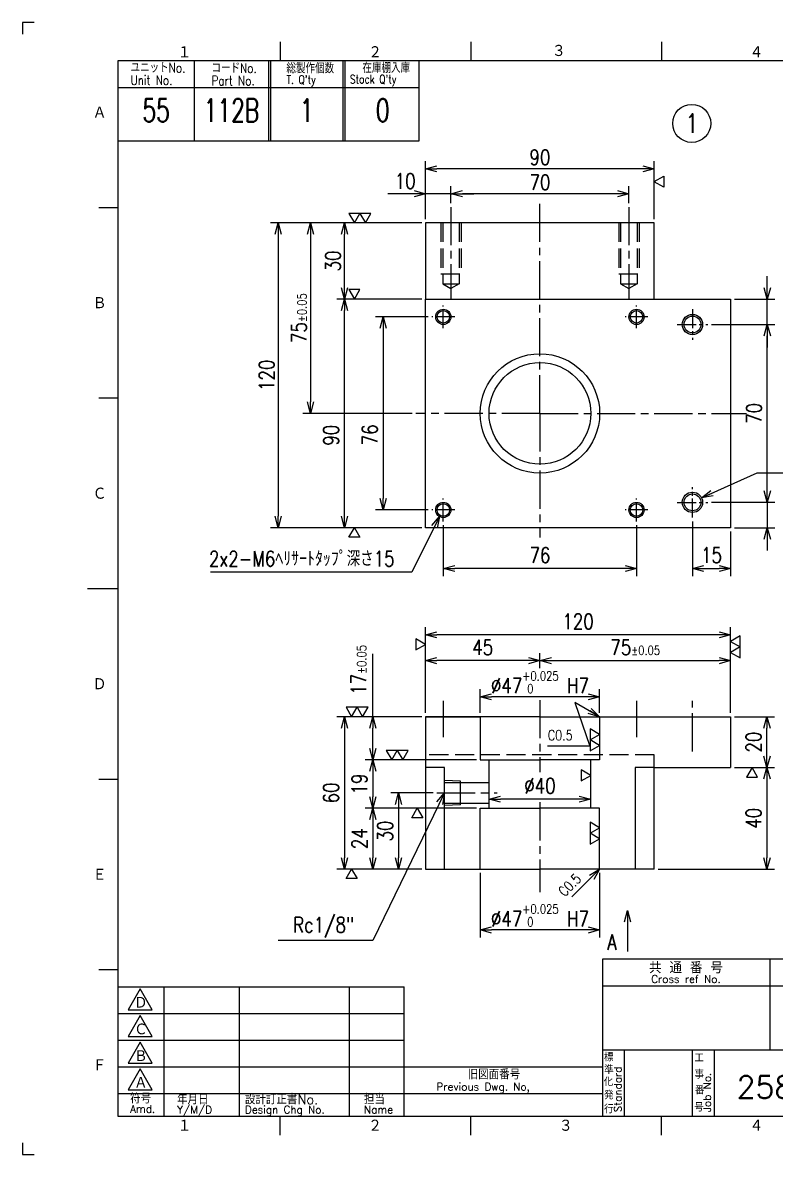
# Model space of a CAD drawing. Extents: x 0 to 630, y 0 to 446.
# Drawn here: x 0 to 296.1, y 0 to 445.5 of the extents above; entities that cross this region are included whole.
import ezdxf
from ezdxf.enums import TextEntityAlignment as Align

# ---------------------------------------------------------------- set-up
doc = ezdxf.new("R2010")
doc.units = 0
doc.header["$LTSCALE"] = 1.5
for name, pattern in [('GEN3', [6.75, 5, -1.75]), ('GEN7', [15, 10, -1.5, 2, -1.5]), ('GEN7A', [7.5, 5, -0.75, 1, -0.75])]:
    doc.linetypes.add(name, pattern=pattern)
doc.layers.get('0').update_dxf_attribs({"linetype": 'CONTINUOUS'})
doc.layers.get('DEFPOINTS').update_dxf_attribs({"linetype": 'CONTINUOUS'})
for name, color, linetype in [('2', 5, 'CONTINUOUS'), ('3', 6, 'GEN3'), ('4', 3, 'CONTINUOUS'), ('5', 3, 'CONTINUOUS'), ('7', 4, 'GEN7'), ('7A', 4, 'GEN7A'), ('8', 1, 'CONTINUOUS'), ('RAHM2', 1, 'CONTINUOUS')]:
    doc.layers.add(name, color=color, linetype=linetype)
doc.styles.add('DIMENSION', font='monotxt.shx', dxfattribs={"bigfont": 'bigfont.shx'})
doc.styles.get("Standard").update_dxf_attribs({"font": 'romans.shx', "width": 0.8, "bigfont": 'extfont.shx'})
doc.dimstyles.new('GEN-ISO', dxfattribs={"dimtxt": 4, "dimasz": 3, "dimexe": 2, "dimexo": 1, "dimgap": 1, "dimtad": 3, "dimdec": 3, "dimrnd": 0.001, "dimdsep": 46, "dimtxsty": 'Standard', "dimblk": 'OPEN30', "dimcen": 0, "dimclrt": 52, "dimadec": 0, "dimazin": 0, "dimtp": 0.1, "dimtm": 0.1, "dimtfac": 0.6, "dimtdec": 3, "dimtmove": 2, "dimatfit": 3, "dimldrblk": 'OPEN30', "dimfxl": 0, "dimarcsym": 0})

# ---------------------------------------------------------------- blocks, each defined once
blk = doc.blocks.new('1A3ﾌﾞﾋﾝ')
at = {"layer": 'RAHM2', "color": 5, "linetype": 'Continuous'}
for p, q in [((3, 297), (0, 297)), ((0, 297), (0, 294)), ((67.5, 292), (67.5, 287)), ((117.5, 292), (117.5, 287)), ((167.5, 292), (167.5, 287)), ((410, 287), (25, 287)), ((25, 287), (25, 10)), ((104, 266), (104, 287)), ((25, 266), (64.5, 266)), ((64.5, 266), (104, 266)), ((20, 248.5), (25, 248.5)), ((20, 198.5), (25, 198.5)), ((17, 148.5), (25, 148.5)), ((20, 98.5), (25, 98.5)), ((20, 48.5), (25, 48.5)), ((25, 10), (410, 10)), ((67.5, 5), (67.5, 10)), ((117.5, 5), (117.5, 10)), ((0, 3), (0, 0)), ((0, 0), (3, 0))]:
    blk.add_line(p, q, dxfattribs=at)
at = {"layer": 'RAHM2', "color": 7, "linetype": 'Continuous'}
for p, q in [((45, 287), (45, 266)), ((64.5, 287), (64.5, 266)), ((65, 287), (65, 266)), ((84, 287), (84, 266)), ((84.5, 287), (84.5, 266)), ((25, 280), (64.5, 280)), ((64.5, 280), (104, 280)), ((195.93, 51.26), (195.93, 27.42)), ((25, 44), (100, 44)), ((37, 44), (37, 10)), ((56.8, 44), (56.8, 10)), ((85.6, 44), (85.6, 10)), ((100, 10), (100, 44)), ((152.05, 44.26), (410, 44.26)), ((25, 37), (100, 37)), ((25, 30), (100, 30)), ((152.05, 27.42), (410, 27.42)), ((157.77, 27.42), (157.77, 10)), ((175.59, 27.42), (175.59, 10)), ((181.3, 27.42), (181.3, 10)), ((25, 23), (100, 23)), ((100, 23), (152.05, 23)), ((25, 16), (100, 16)), ((100, 16), (152.05, 16)), ((167.5, 5), (167.5, 10))]:
    blk.add_line(p, q, dxfattribs=at)
at = {"layer": 'RAHM2', "color": 5, "linetype": 'Continuous'}
blk.add_lwpolyline([(410, 51.26), (152.05, 51.26), (152.05, 10)], dxfattribs=at)
at = {"layer": 'RAHM2', "color": 7, "linetype": 'Continuous'}
for points in [[(30.79, 43.41), (27.65, 37.97), (33.92, 37.97)], [(30.79, 36.41), (27.65, 30.97), (33.92, 30.97)], [(30.79, 29.41), (27.65, 23.97), (33.92, 23.97)], [(30.79, 22.41), (27.65, 16.97), (33.92, 16.97)]]:
    blk.add_lwpolyline(points, close=True, dxfattribs=at)
at = {"layer": 'RAHM2', "color": 5, "linetype": 'Continuous'}
blk.add_text('３', height=3.31, dxfattribs=at).set_placement((140.6, 289.58), align=Align.MIDDLE)
for s, p in [('１', (40.6, 287.58)), ('２', (90.6, 287.58)), ('４', (190.6, 287.58)), ('Ａ', (18.36, 271.74)), ('Ｂ', (18.36, 221.74)), ('Ｃ', (18.36, 171.74)), ('Ｄ', (18.36, 121.74)), ('Ｅ', (18.36, 71.74)), ('Ｆ', (18.36, 21.74)), ('１', (40.6, 5.87)), ('２', (90.6, 5.87)), ('３', (140.6, 5.87)), ('４', (190.6, 5.87))]:
    blk.add_text(s, height=3.31, dxfattribs=at).set_placement(p)
at = {"layer": 'RAHM2', "color": 7, "linetype": 'Continuous', "width": 0.8}
for s, height, p in [('ユニットNo.', 2.5, (28.29, 283.92)), ('コードNo.', 2.5, (49.52, 283.81)), ('総製作個数', 2.5, (69.17, 283.72)), ('在庫棚入庫', 2.5, (89.08, 283.82)), ('Unit No.', 2.5, (28.29, 280.64)), ('Part No.', 2.5, (49.52, 280.53)), ("T. Q'ty", 2.2, (69.17, 280.96)), ("Stock Q'ty", 2.2, (85.8, 281.06))]:
    blk.add_text(s, height=height, dxfattribs=at).set_placement(p)
at = {"layer": 'RAHM2', "color": 7, "linetype": 'Continuous'}
for s, height, p in [('共 通 番 号', 3, (173.93, 49.14)), ('Cross ref No.', 2, (173.93, 46.01))]:
    blk.add_text(s, height=height, dxfattribs=at).set_placement(p, align=Align.MIDDLE)
for s, height, p in [('Ｄ', 3.2, (29.23, 38.2)), ('Ｃ', 3.2, (29.23, 31.2)), ('Ｂ', 3.2, (29.23, 24.2)), ('標', 2, (152.44, 24.43)), ('工', 2, (176.15, 24.24)), ('旧図面番号', 2.5, (116.71, 19.69)), ('準', 2, (152.47, 21.11)), ('事', 2, (176.17, 19.92)), ('Ａ', 3.2, (29.23, 17.2)), ('Previous Dwg. No,', 2, (108.5, 16.75)), ('化', 2, (152.37, 17.95)), ('番', 2, (176.31, 15.76)), ('符号', 2.5, (28.17, 13.37)), ('年月日', 2.5, (40.49, 13.14)), ('設計訂正書No.', 2.5, (58.29, 13.18)), ('担当', 2.5, (89.5, 13.18)), ('発', 2, (152.46, 14.47)), ('Amd.', 2, (28.17, 10.93)), ('Y/M/D', 2, (40.49, 10.7)), ('Design Chg No.', 2, (58.29, 10.75)), ('Name', 2, (89.5, 10.75)), ('行', 2, (152.46, 10.82)), ('号', 2, (176.11, 11.28))]:
    blk.add_text(s, height=height, dxfattribs=at).set_placement(p)
for s, p in [('Standard', (157.07, 11.05)), ('Job No.', (180.5, 11.05))]:
    blk.add_text(s, height=2, rotation=90, dxfattribs=at).set_placement(p)
at = {"layer": 'RAHM2', "color": 5, "linetype": 'Continuous', "width": 0.7}
for tag, p in [('HEADER3', (35, 274.01)), ('HEADER4', (54.75, 274)), ('HEADER15', (74.49, 274)), ('HEADER16', (94.43, 274))]:
    blk.add_attdef(tag, text='', height=6, dxfattribs=at).set_placement(p, align=Align.MIDDLE)
at = {"layer": 'RAHM2', "color": 7, "linetype": 'Continuous'}
blk.add_attdef('HEADER5', text='', height=2.5, dxfattribs=at).set_placement((63.69, 267.1), align=Align.BOTTOM_RIGHT)
for tag, height, width, p in [('HEADER25', 3.2, 0.63, (46.91, 40.38)), ('HEADER23', 3.33, 0.8, (71.4, 40.2)), ('HEADER24', 3.5, 0.8, (92.57, 40.22)), ('HEADER1', 5, 0.9, (359.12, 40.15)), ('HEADER7', 5, 0.8, (174.38, 35.8)), ('GEN-TITLE-SCA', 4, 0.85, (261.79, 35.85)), ('HEADER22', 3.2, 0.63, (46.91, 33.38)), ('HEADER20', 3.33, 0.8, (71.4, 33.2)), ('HEADER21', 3.5, 0.8, (92.57, 33.22)), ('HEADER2', 6, 0.9, (358.89, 31.68)), ('HEADER19', 3.2, 0.63, (46.91, 26.38)), ('HEADER17', 3.33, 0.8, (71.4, 26.2)), ('HEADER18', 3.5, 0.8, (92.57, 26.22)), ('HEADER11', 3.2, 0.63, (46.91, 19.38)), ('HEADER9', 3.33, 0.8, (71.4, 19.2)), ('HEADER10', 3.5, 0.8, (92.57, 19.22)), ('HEADER14', 3.31, 0.8, (126.54, 12.82))]:
    blk.add_attdef(tag, text='', height=height, dxfattribs=dict(at, width=width)).set_placement(p, align=Align.MIDDLE)
at = {"layer": 'RAHM2', "color": 7, "linetype": 'Continuous', "width": 0.8}
blk.add_attdef('GEN-TITLE-DAT', text='', height=3.5, dxfattribs=at).set_placement((275.35, 34.1), align=Align.BOTTOM_LEFT)
at = {"layer": 'RAHM2', "color": 7, "linetype": 'Continuous'}
for tag, p in [('HEADER27', (232.45, 36.09)), ('HEADER26', (247.07, 36.09))]:
    blk.add_attdef(tag, text='', height=4, dxfattribs=at).set_placement(p, align=Align.MIDDLE)
at = {"layer": 'RAHM2', "color": 5, "linetype": 'Continuous', "style": 'DIMENSION', "width": 1.2}
for tag, p in [('HEADER13', (213.56, 11.75)), ('HEADER12', (247.26, 11.72)), ('GEN-TITLE-DWG', (316.79, 11.74))]:
    blk.add_attdef(tag, text='', height=7.02, dxfattribs=at).set_placement(p, align=Align.BOTTOM_LEFT)
at = {"layer": 'RAHM2', "color": 5, "linetype": 'Continuous', "style": 'DIMENSION'}
blk.add_attdef('HEADER8', text='', height=7.02, dxfattribs=at).set_placement((408.58, 11.71), align=Align.BOTTOM_RIGHT)
at = {"layer": 'RAHM2', "color": 5, "linetype": 'Continuous'}
blk.add_attdef('HEADER6', text='', height=5.8, dxfattribs=at).set_placement((207.09, 13.03), align=Align.BOTTOM_RIGHT)
blk = doc.blocks.new('GENBALLOON1')
blk.add_circle((0, 0), 5)
at = {"flags": 1}
blk.add_attdef('GEN_PARENT', text='', height=2.5, dxfattribs=at).set_placement((0, 0), align=Align.MIDDLE)
blk.add_attdef('REF_NO', text='', height=3.5).set_placement((0, 0), align=Align.MIDDLE)
at = {"color": 7, "flags": 1}
for tag, p in [('5GENINF', (6.43, 0.96)), ('6GENINF', (6.43, 0.63)), ('7GENINF', (6.43, 0.3)), ('8GENINF', (6.43, -0.04)), ('9GENINF', (6.43, -0.37)), ('3GENINF', (6.43, -2.34)), ('4GENINF', (6.43, -2.67)), ('10GENINF', (6.43, -0.7)), ('11GENINF', (6.43, -1)), ('12GENINF', (6.43, -1.34)), ('13GENINF', (6.43, -1.67)), ('14GENINF', (6.43, -2)), ('15GENINF', (6.43, -3)), ('20GENINF', (6.43, -4.7)), ('21GENINF', (6.43, -5.04)), ('22GENINF', (6.43, -5.37)), ('16GENINF', (6.43, -3.34)), ('17GENINF', (6.43, -3.7)), ('18GENINF', (6.43, -4.04)), ('19GENINF', (6.43, -4.37))]:
    blk.add_attdef(tag, p, '', height=0.2, dxfattribs=at)
blk = doc.blocks.new('_Open30')
at = {"color": 0, "linetype": 'ByBlock', "lineweight": -2}
for p, q in [((-1, 0.268), (0, 0)), ((0, 0), (-1, -0.268)), ((0, 0), (-1, 0))]:
    blk.add_line(p, q, dxfattribs=at)
blk = doc.blocks.new('*D56')
at = {"layer": '5', "color": 0, "lineweight": -2}
for p, q in [((158.46, 173.78), (158.46, 207.53)), ((278.46, 173.78), (278.46, 207.53)), ((273.96, 204.53), (162.96, 204.53))]:
    blk.add_line(p, q, dxfattribs=at)
at = {"layer": 'DEFPOINTS', "color": 0}
for p in [(158.46, 204.53), (158.46, 172.28), (278.46, 172.28)]:
    blk.add_point(p, dxfattribs=at)
at = {"layer": '5', "color": 0, "lineweight": -2, "xscale": 4.5, "yscale": 4.5, "zscale": 4.5, "rotation": 180}
blk.add_blockref('_Open30', (158.46, 204.53), dxfattribs=at)
at = {"layer": '5', "color": 0, "lineweight": -2, "xscale": 4.5, "yscale": 4.5, "zscale": 4.5}
blk.add_blockref('_Open30', (278.46, 204.53), dxfattribs=at)
at = {"layer": '5', "color": 52, "insert": (218.46, 209.78), "char_height": 6, "attachment_point": 5}
blk.add_mtext('120', dxfattribs=at)
blk = doc.blocks.new('*D57')
at = {"layer": '5', "color": 0, "lineweight": -2}
for p, q in [((158.46, 173.78), (158.46, 197.35)), ((203.46, 191.36), (203.46, 197.35)), ((198.96, 194.35), (162.96, 194.35))]:
    blk.add_line(p, q, dxfattribs=at)
at = {"layer": 'DEFPOINTS', "color": 0}
for p in [(158.46, 194.35), (203.46, 189.86), (158.46, 172.28)]:
    blk.add_point(p, dxfattribs=at)
at = {"layer": '5', "color": 0, "lineweight": -2, "xscale": 4.5, "yscale": 4.5, "zscale": 4.5, "rotation": 180}
blk.add_blockref('_Open30', (158.46, 194.35), dxfattribs=at)
at = {"layer": '5', "color": 0, "lineweight": -2, "xscale": 4.5, "yscale": 4.5, "zscale": 4.5}
blk.add_blockref('_Open30', (203.46, 194.35), dxfattribs=at)
at = {"layer": '5', "color": 52, "insert": (180.96, 199.6), "char_height": 6, "attachment_point": 5}
blk.add_mtext('45', dxfattribs=at)
blk = doc.blocks.new('*D58')
at = {"layer": '5', "color": 0, "lineweight": -2}
for p, q in [((183.46, 137.78), (183.46, 142.83)), ((223.46, 137.78), (223.46, 142.83)), ((218.96, 139.83), (187.96, 139.83))]:
    blk.add_line(p, q, dxfattribs=at)
at = {"layer": 'DEFPOINTS', "color": 0}
for p in [(183.46, 139.83), (183.46, 136.28), (223.46, 136.28)]:
    blk.add_point(p, dxfattribs=at)
at = {"layer": '5', "color": 0, "lineweight": -2, "xscale": 4.5, "yscale": 4.5, "zscale": 4.5, "rotation": 180}
blk.add_blockref('_Open30', (183.46, 139.83), dxfattribs=at)
at = {"layer": '5', "color": 0, "lineweight": -2, "xscale": 4.5, "yscale": 4.5, "zscale": 4.5}
blk.add_blockref('_Open30', (223.46, 139.83), dxfattribs=at)
at = {"layer": '5', "color": 52, "insert": (203.46, 145.08), "char_height": 6, "attachment_point": 5}
blk.add_mtext('%%c40', dxfattribs=at)
blk = doc.blocks.new('*D59')
at = {"layer": '5', "color": 0, "lineweight": -2}
for p, q in [((179.96, 173.78), (179.96, 183.12)), ((226.96, 173.78), (226.96, 183.12)), ((222.46, 180.12), (184.46, 180.12))]:
    blk.add_line(p, q, dxfattribs=at)
at = {"layer": 'DEFPOINTS', "color": 0}
for p in [(179.96, 180.12), (179.96, 172.28), (226.96, 172.28)]:
    blk.add_point(p, dxfattribs=at)
at = {"layer": '5', "color": 0, "lineweight": -2, "xscale": 4.5, "yscale": 4.5, "zscale": 4.5, "rotation": 180}
blk.add_blockref('_Open30', (179.96, 180.12), dxfattribs=at)
at = {"layer": '5', "color": 0, "lineweight": -2, "xscale": 4.5, "yscale": 4.5, "zscale": 4.5}
blk.add_blockref('_Open30', (226.96, 180.12), dxfattribs=at)
at = {"layer": '5', "color": 52, "insert": (203.46, 185.82), "char_height": 6, "attachment_point": 5}
blk.add_mtext('%%c47{\\H3.600000;\\S+0.025^  0;} H7', dxfattribs=at)
blk = doc.blocks.new('*D60')
at = {"layer": '5', "color": 0, "lineweight": -2}
for p, q in [((179.96, 110.78), (179.96, 85.34)), ((226.96, 110.78), (226.96, 85.34)), ((222.46, 88.34), (184.46, 88.34))]:
    blk.add_line(p, q, dxfattribs=at)
at = {"layer": 'DEFPOINTS', "color": 0}
for p in [(179.96, 112.28), (226.96, 112.28), (179.96, 88.34)]:
    blk.add_point(p, dxfattribs=at)
at = {"layer": '5', "color": 0, "lineweight": -2, "xscale": 4.5, "yscale": 4.5, "zscale": 4.5, "rotation": 180}
blk.add_blockref('_Open30', (179.96, 88.34), dxfattribs=at)
at = {"layer": '5', "color": 0, "lineweight": -2, "xscale": 4.5, "yscale": 4.5, "zscale": 4.5}
blk.add_blockref('_Open30', (226.96, 88.34), dxfattribs=at)
at = {"layer": '5', "color": 52, "insert": (203.46, 94.04), "char_height": 6, "attachment_point": 5}
blk.add_mtext('%%c47{\\H3.600000;\\S+0.025^  0;} H7', dxfattribs=at)
blk = doc.blocks.new('*D61')
at = {"layer": '5', "color": 0, "lineweight": -2}
for p, q in [((279.96, 152.28), (295.76, 152.28)), ((292.76, 147.78), (292.76, 116.78)), ((249.96, 112.28), (295.76, 112.28))]:
    blk.add_line(p, q, dxfattribs=at)
at = {"layer": 'DEFPOINTS', "color": 0}
for p in [(278.46, 152.28), (248.46, 112.28), (292.76, 112.28)]:
    blk.add_point(p, dxfattribs=at)
at = {"layer": '5', "color": 0, "lineweight": -2, "xscale": 4.5, "yscale": 4.5, "zscale": 4.5}
for p, rotation in [((292.76, 152.28), 90), ((292.76, 112.28), 270)]:
    blk.add_blockref('_Open30', p, dxfattribs=dict(at, rotation=rotation))
at = {"layer": '5', "color": 52, "insert": (287.51, 132.28), "char_height": 6, "attachment_point": 5, "rotation": 90}
blk.add_mtext('40', dxfattribs=at)
blk = doc.blocks.new('*D62')
at = {"layer": '5', "color": 0, "lineweight": -2}
for p, q in [((203.46, 191.36), (203.46, 197.35)), ((278.46, 173.78), (278.46, 197.35)), ((207.96, 194.35), (273.96, 194.35))]:
    blk.add_line(p, q, dxfattribs=at)
at = {"layer": 'DEFPOINTS', "color": 0}
for p in [(278.46, 194.35), (203.46, 189.86), (278.46, 172.28)]:
    blk.add_point(p, dxfattribs=at)
at = {"layer": '5', "color": 0, "lineweight": -2, "xscale": 4.5, "yscale": 4.5, "zscale": 4.5, "rotation": 180}
blk.add_blockref('_Open30', (203.46, 194.35), dxfattribs=at)
at = {"layer": '5', "color": 0, "lineweight": -2, "xscale": 4.5, "yscale": 4.5, "zscale": 4.5}
blk.add_blockref('_Open30', (278.46, 194.35), dxfattribs=at)
at = {"layer": '5', "color": 52, "insert": (240.96, 199.6), "char_height": 6, "attachment_point": 5}
blk.add_mtext('75{\\H3.600000;±0.05}', dxfattribs=at)
blk = doc.blocks.new('*D63')
at = {"layer": '5', "color": 0, "lineweight": -2}
for p, q in [((279.96, 172.28), (295.76, 172.28)), ((292.76, 156.78), (292.76, 167.78)), ((279.96, 152.28), (295.76, 152.28))]:
    blk.add_line(p, q, dxfattribs=at)
at = {"layer": 'DEFPOINTS', "color": 0}
for p in [(278.46, 172.28), (292.76, 172.28), (278.46, 152.28)]:
    blk.add_point(p, dxfattribs=at)
at = {"layer": '5', "color": 0, "lineweight": -2, "xscale": 4.5, "yscale": 4.5, "zscale": 4.5}
for p, rotation in [((292.76, 172.28), 90), ((292.76, 152.28), 270)]:
    blk.add_blockref('_Open30', p, dxfattribs=dict(at, rotation=rotation))
at = {"layer": '5', "color": 52, "insert": (287.51, 162.28), "char_height": 6, "attachment_point": 5, "rotation": 90}
blk.add_mtext('20', dxfattribs=at)
blk = doc.blocks.new('*D64')
at = {"layer": '5', "color": 0, "lineweight": -2}
for p, q in [((178.46, 155.28), (134.7, 155.28)), ((137.7, 150.78), (137.7, 140.78)), ((178.46, 136.28), (134.7, 136.28))]:
    blk.add_line(p, q, dxfattribs=at)
at = {"layer": 'DEFPOINTS', "color": 0}
for p in [(179.96, 155.28), (137.7, 136.28), (179.96, 136.28)]:
    blk.add_point(p, dxfattribs=at)
at = {"layer": '5', "color": 0, "lineweight": -2, "xscale": 4.5, "yscale": 4.5, "zscale": 4.5}
for p, rotation in [((137.7, 155.28), 90), ((137.7, 136.28), 270)]:
    blk.add_blockref('_Open30', p, dxfattribs=dict(at, rotation=rotation))
at = {"layer": '5', "color": 52, "insert": (132.45, 145.78), "char_height": 6, "attachment_point": 5, "rotation": 90}
blk.add_mtext('19', dxfattribs=at)
blk = doc.blocks.new('*D65')
at = {"layer": '5', "color": 0, "lineweight": -2}
for p, q in [((156.96, 172.28), (123.56, 172.28)), ((126.56, 167.78), (126.56, 116.78)), ((156.96, 112.28), (123.56, 112.28))]:
    blk.add_line(p, q, dxfattribs=at)
at = {"layer": 'DEFPOINTS', "color": 0}
for p in [(158.46, 172.28), (126.56, 112.28), (158.46, 112.28)]:
    blk.add_point(p, dxfattribs=at)
at = {"layer": '5', "color": 0, "lineweight": -2, "xscale": 4.5, "yscale": 4.5, "zscale": 4.5}
for p, rotation in [((126.56, 172.28), 90), ((126.56, 112.28), 270)]:
    blk.add_blockref('_Open30', p, dxfattribs=dict(at, rotation=rotation))
at = {"layer": '5', "color": 52, "insert": (121.31, 142.28), "char_height": 6, "attachment_point": 5, "rotation": 90}
blk.add_mtext('60', dxfattribs=at)
blk = doc.blocks.new('*D66')
at = {"layer": '5', "color": 0, "lineweight": -2}
for p, q in [((161.46, 142.28), (144.86, 142.28)), ((147.86, 137.78), (147.86, 116.78)), ((156.96, 112.28), (144.86, 112.28))]:
    blk.add_line(p, q, dxfattribs=at)
at = {"layer": 'DEFPOINTS', "color": 0}
for p in [(162.96, 142.28), (147.86, 112.28), (158.46, 112.28)]:
    blk.add_point(p, dxfattribs=at)
at = {"layer": '5', "color": 0, "lineweight": -2, "xscale": 4.5, "yscale": 4.5, "zscale": 4.5}
for p, rotation in [((147.86, 142.28), 90), ((147.86, 112.28), 270)]:
    blk.add_blockref('_Open30', p, dxfattribs=dict(at, rotation=rotation))
at = {"layer": '5', "color": 52, "insert": (142.61, 127.28), "char_height": 6, "attachment_point": 5, "rotation": 90}
blk.add_mtext('30', dxfattribs=at)
blk = doc.blocks.new('*D67')
at = {"layer": '5', "color": 0, "lineweight": -2}
for p, q in [((178.46, 136.28), (134.7, 136.28)), ((137.7, 131.78), (137.7, 116.78)), ((156.96, 112.28), (134.7, 112.28))]:
    blk.add_line(p, q, dxfattribs=at)
at = {"layer": 'DEFPOINTS', "color": 0}
for p in [(179.96, 136.28), (137.7, 112.28), (158.46, 112.28)]:
    blk.add_point(p, dxfattribs=at)
at = {"layer": '5', "color": 0, "lineweight": -2, "xscale": 4.5, "yscale": 4.5, "zscale": 4.5}
for p, rotation in [((137.7, 136.28), 90), ((137.7, 112.28), 270)]:
    blk.add_blockref('_Open30', p, dxfattribs=dict(at, rotation=rotation))
at = {"layer": '5', "color": 52, "insert": (132.45, 124.28), "char_height": 6, "attachment_point": 5, "rotation": 90}
blk.add_mtext('24', dxfattribs=at)
blk = doc.blocks.new('*D68')
at = {"layer": '5', "color": 0, "lineweight": -2}
for p, q in [((156.96, 172.28), (134.7, 172.28)), ((137.7, 159.78), (137.7, 167.78)), ((178.46, 155.28), (134.7, 155.28))]:
    blk.add_line(p, q, dxfattribs=at)
at = {"layer": 'DEFPOINTS', "color": 0}
for p in [(137.7, 172.28), (158.46, 172.28), (179.96, 155.28)]:
    blk.add_point(p, dxfattribs=at)
at = {"layer": '5', "color": 0, "lineweight": -2, "xscale": 4.5, "yscale": 4.5, "zscale": 4.5}
for p, rotation in [((137.7, 172.28), 90), ((137.7, 155.28), 270)]:
    blk.add_blockref('_Open30', p, dxfattribs=dict(at, rotation=rotation))
at = {"layer": '5', "color": 52, "insert": (132.12, 190.71), "char_height": 6, "attachment_point": 5, "rotation": 90}
blk.add_mtext('17{\\H3.600000;±0.05}', dxfattribs=at)
blk = doc.blocks.new('*D69')
at = {"layer": '5', "color": 0, "lineweight": -2}
for p, q in [((156.96, 366.67), (97.48, 366.67)), ((100.48, 362.17), (100.48, 251.17)), ((156.96, 246.67), (97.48, 246.67))]:
    blk.add_line(p, q, dxfattribs=at)
at = {"layer": 'DEFPOINTS', "color": 0}
for p in [(158.46, 366.67), (100.48, 246.67), (158.46, 246.67)]:
    blk.add_point(p, dxfattribs=at)
at = {"layer": '5', "color": 0, "lineweight": -2, "xscale": 4.5, "yscale": 4.5, "zscale": 4.5}
for p, rotation in [((100.48, 366.67), 90), ((100.48, 246.67), 270)]:
    blk.add_blockref('_Open30', p, dxfattribs=dict(at, rotation=rotation))
at = {"layer": '5', "color": 52, "insert": (95.98, 306.67), "char_height": 6, "attachment_point": 5, "rotation": 90}
blk.add_mtext('120', dxfattribs=at)
blk = doc.blocks.new('*D70')
at = {"layer": '5', "color": 0, "lineweight": -2}
for p, q in [((156.96, 366.67), (110.2, 366.67)), ((113.2, 362.17), (113.2, 296.17)), ((153.15, 291.67), (110.2, 291.67))]:
    blk.add_line(p, q, dxfattribs=at)
at = {"layer": 'DEFPOINTS', "color": 0}
for p in [(158.46, 366.67), (113.2, 291.67), (154.65, 291.67)]:
    blk.add_point(p, dxfattribs=at)
at = {"layer": '5', "color": 0, "lineweight": -2, "xscale": 4.5, "yscale": 4.5, "zscale": 4.5}
for p, rotation in [((113.2, 366.67), 90), ((113.2, 291.67), 270)]:
    blk.add_blockref('_Open30', p, dxfattribs=dict(at, rotation=rotation))
at = {"layer": '5', "color": 52, "insert": (108.7, 329.17), "char_height": 6, "attachment_point": 5, "rotation": 90}
blk.add_mtext('75{\\H3.600000;±0.05}', dxfattribs=at)
blk = doc.blocks.new('*D71')
at = {"layer": '5', "color": 0, "lineweight": -2}
for p, q in [((156.96, 366.67), (123.56, 366.67)), ((126.56, 341.17), (126.56, 362.17)), ((156.96, 336.67), (123.56, 336.67))]:
    blk.add_line(p, q, dxfattribs=at)
at = {"layer": 'DEFPOINTS', "color": 0}
for p in [(126.56, 366.67), (158.46, 366.67), (158.46, 336.67)]:
    blk.add_point(p, dxfattribs=at)
at = {"layer": '5', "color": 0, "lineweight": -2, "xscale": 4.5, "yscale": 4.5, "zscale": 4.5}
for p, rotation in [((126.56, 366.67), 90), ((126.56, 336.67), 270)]:
    blk.add_blockref('_Open30', p, dxfattribs=dict(at, rotation=rotation))
at = {"layer": '5', "color": 52, "insert": (122.06, 351.67), "char_height": 6, "attachment_point": 5, "rotation": 90}
blk.add_mtext('30', dxfattribs=at)
blk = doc.blocks.new('*D72')
at = {"layer": '5', "color": 0, "lineweight": -2}
for p, q in [((165.46, 247.67), (165.46, 227.64)), ((241.46, 247.67), (241.46, 227.64)), ((236.96, 230.64), (169.96, 230.64))]:
    blk.add_line(p, q, dxfattribs=at)
at = {"layer": 'DEFPOINTS', "color": 0}
for p in [(165.46, 249.17), (241.46, 249.17), (165.46, 230.64)]:
    blk.add_point(p, dxfattribs=at)
at = {"layer": '5', "color": 0, "lineweight": -2, "xscale": 4.5, "yscale": 4.5, "zscale": 4.5, "rotation": 180}
blk.add_blockref('_Open30', (165.46, 230.64), dxfattribs=at)
at = {"layer": '5', "color": 0, "lineweight": -2, "xscale": 4.5, "yscale": 4.5, "zscale": 4.5}
blk.add_blockref('_Open30', (241.46, 230.64), dxfattribs=at)
at = {"layer": '5', "color": 52, "insert": (203.46, 235.89), "char_height": 6, "attachment_point": 5}
blk.add_mtext('76', dxfattribs=at)
blk = doc.blocks.new('*D73')
at = {"layer": '5', "color": 0, "lineweight": -2}
for p, q in [((270.96, 326.67), (295.9, 326.67)), ((292.9, 261.17), (292.9, 322.17)), ((270.96, 256.67), (295.9, 256.67))]:
    blk.add_line(p, q, dxfattribs=at)
at = {"layer": 'DEFPOINTS', "color": 0}
for p in [(269.46, 326.67), (292.9, 326.67), (269.46, 256.67)]:
    blk.add_point(p, dxfattribs=at)
at = {"layer": '5', "color": 0, "lineweight": -2, "xscale": 4.5, "yscale": 4.5, "zscale": 4.5}
for p, rotation in [((292.9, 326.67), 90), ((292.9, 256.67), 270)]:
    blk.add_blockref('_Open30', p, dxfattribs=dict(at, rotation=rotation))
at = {"layer": '5', "color": 52, "insert": (287.65, 291.67), "char_height": 6, "attachment_point": 5, "rotation": 90}
blk.add_mtext('70', dxfattribs=at)
blk = doc.blocks.new('*D74')
at = {"layer": '5', "color": 0, "lineweight": -2}
for p, q in [((292.9, 261.17), (292.9, 265.67)), ((270.96, 256.67), (295.9, 256.67)), ((292.9, 256.67), (292.9, 246.67)), ((279.96, 246.67), (295.9, 246.67)), ((292.9, 242.17), (292.9, 237.67))]:
    blk.add_line(p, q, dxfattribs=at)
at = {"layer": 'DEFPOINTS', "color": 0}
for p in [(269.46, 256.67), (278.46, 246.67), (292.9, 246.67)]:
    blk.add_point(p, dxfattribs=at)
at = {"layer": '5', "color": 0, "lineweight": -2, "xscale": 4.5, "yscale": 4.5, "zscale": 4.5}
for p, rotation in [((292.9, 256.67), 270), ((292.9, 246.67), 90)]:
    blk.add_blockref('_Open30', p, dxfattribs=dict(at, rotation=rotation))
at = {"layer": '5', "color": 52, "insert": (308.27, 251.67), "char_height": 6, "attachment_point": 5, "rotation": 90}
blk.add_mtext('10', dxfattribs=at)
blk = doc.blocks.new('*D75')
at = {"layer": '5', "color": 0, "lineweight": -2}
for p, q in [((263.46, 249.17), (263.46, 227.64)), ((278.46, 245.17), (278.46, 227.64)), ((267.96, 230.64), (273.96, 230.64))]:
    blk.add_line(p, q, dxfattribs=at)
at = {"layer": 'DEFPOINTS', "color": 0}
for p in [(263.46, 250.67), (278.46, 246.67), (278.46, 230.64)]:
    blk.add_point(p, dxfattribs=at)
at = {"layer": '5', "color": 0, "lineweight": -2, "xscale": 4.5, "yscale": 4.5, "zscale": 4.5, "rotation": 180}
blk.add_blockref('_Open30', (263.46, 230.64), dxfattribs=at)
at = {"layer": '5', "color": 0, "lineweight": -2, "xscale": 4.5, "yscale": 4.5, "zscale": 4.5}
blk.add_blockref('_Open30', (278.46, 230.64), dxfattribs=at)
at = {"layer": '5', "color": 52, "insert": (270.96, 235.89), "char_height": 6, "attachment_point": 5}
blk.add_mtext('15', dxfattribs=at)
blk = doc.blocks.new('*D76')
at = {"layer": '5', "color": 0, "lineweight": -2}
for p, q in [((292.9, 341.17), (292.9, 345.67)), ((279.96, 336.67), (295.9, 336.67)), ((292.9, 326.67), (292.9, 336.67)), ((270.96, 326.67), (295.9, 326.67)), ((292.9, 322.17), (292.9, 317.67))]:
    blk.add_line(p, q, dxfattribs=at)
at = {"layer": 'DEFPOINTS', "color": 0}
for p in [(278.46, 336.67), (292.9, 336.67), (269.46, 326.67)]:
    blk.add_point(p, dxfattribs=at)
at = {"layer": '5', "color": 0, "lineweight": -2, "xscale": 4.5, "yscale": 4.5, "zscale": 4.5}
for p, rotation in [((292.9, 336.67), 270), ((292.9, 326.67), 90)]:
    blk.add_blockref('_Open30', p, dxfattribs=dict(at, rotation=rotation))
at = {"layer": '5', "color": 52, "insert": (308.27, 331.67), "char_height": 6, "attachment_point": 5, "rotation": 90}
blk.add_mtext('10', dxfattribs=at)
blk = doc.blocks.new('*D77')
at = {"layer": '5', "color": 0, "lineweight": -2}
for p, q in [((159.46, 329.67), (138.82, 329.67)), ((141.82, 325.17), (141.82, 258.17)), ((159.46, 253.67), (138.82, 253.67))]:
    blk.add_line(p, q, dxfattribs=at)
at = {"layer": 'DEFPOINTS', "color": 0}
for p in [(160.96, 329.67), (141.82, 253.67), (160.96, 253.67)]:
    blk.add_point(p, dxfattribs=at)
at = {"layer": '5', "color": 0, "lineweight": -2, "xscale": 4.5, "yscale": 4.5, "zscale": 4.5}
for p, rotation in [((141.82, 329.67), 90), ((141.82, 253.67), 270)]:
    blk.add_blockref('_Open30', p, dxfattribs=dict(at, rotation=rotation))
at = {"layer": '5', "color": 52, "insert": (136.57, 283.25), "char_height": 6, "attachment_point": 5, "rotation": 90}
blk.add_mtext('76', dxfattribs=at)
blk = doc.blocks.new('*D78')
at = {"layer": '5', "color": 0, "lineweight": -2}
for p, q in [((156.96, 336.67), (123.56, 336.67)), ((126.56, 251.17), (126.56, 332.17)), ((156.96, 246.67), (123.56, 246.67))]:
    blk.add_line(p, q, dxfattribs=at)
at = {"layer": 'DEFPOINTS', "color": 0}
for p in [(126.56, 336.67), (158.46, 336.67), (158.46, 246.67)]:
    blk.add_point(p, dxfattribs=at)
at = {"layer": '5', "color": 0, "lineweight": -2, "xscale": 4.5, "yscale": 4.5, "zscale": 4.5}
for p, rotation in [((126.56, 336.67), 90), ((126.56, 246.67), 270)]:
    blk.add_blockref('_Open30', p, dxfattribs=dict(at, rotation=rotation))
at = {"layer": '5', "color": 52, "insert": (121.31, 283.08), "char_height": 6, "attachment_point": 5, "rotation": 90}
blk.add_mtext('90', dxfattribs=at)
blk = doc.blocks.new('*D79')
at = {"layer": '5', "color": 0, "lineweight": -2}
for p, q in [((158.46, 368.17), (158.46, 390.98)), ((243.96, 387.98), (162.96, 387.98)), ((248.46, 368.17), (248.46, 390.98))]:
    blk.add_line(p, q, dxfattribs=at)
at = {"layer": 'DEFPOINTS', "color": 0}
for p in [(158.46, 387.98), (158.46, 366.67), (248.46, 366.67)]:
    blk.add_point(p, dxfattribs=at)
at = {"layer": '5', "color": 0, "lineweight": -2, "xscale": 4.5, "yscale": 4.5, "zscale": 4.5, "rotation": 180}
blk.add_blockref('_Open30', (158.46, 387.98), dxfattribs=at)
at = {"layer": '5', "color": 0, "lineweight": -2, "xscale": 4.5, "yscale": 4.5, "zscale": 4.5}
blk.add_blockref('_Open30', (248.46, 387.98), dxfattribs=at)
at = {"layer": '5', "color": 52, "insert": (203.46, 392.48), "char_height": 6, "attachment_point": 5}
blk.add_mtext('90', dxfattribs=at)
blk = doc.blocks.new('*D80')
at = {"layer": '5', "color": 0, "lineweight": -2}
for p, q in [((168.46, 374.41), (168.46, 381.15)), ((238.46, 374.41), (238.46, 381.15)), ((233.96, 378.15), (172.96, 378.15))]:
    blk.add_line(p, q, dxfattribs=at)
at = {"layer": 'DEFPOINTS', "color": 0}
for p in [(168.46, 378.15), (168.46, 372.91), (238.46, 372.91)]:
    blk.add_point(p, dxfattribs=at)
at = {"layer": '5', "color": 0, "lineweight": -2, "xscale": 4.5, "yscale": 4.5, "zscale": 4.5, "rotation": 180}
blk.add_blockref('_Open30', (168.46, 378.15), dxfattribs=at)
at = {"layer": '5', "color": 0, "lineweight": -2, "xscale": 4.5, "yscale": 4.5, "zscale": 4.5}
blk.add_blockref('_Open30', (238.46, 378.15), dxfattribs=at)
at = {"layer": '5', "color": 52, "insert": (203.46, 382.65), "char_height": 6, "attachment_point": 5}
blk.add_mtext('70', dxfattribs=at)
blk = doc.blocks.new('*D81')
at = {"layer": '5', "color": 0, "lineweight": -2}
for p, q in [((158.46, 368.17), (158.46, 381.15)), ((168.46, 374.41), (168.46, 381.15)), ((153.96, 378.15), (149.46, 378.15)), ((168.46, 378.15), (158.46, 378.15)), ((172.96, 378.15), (177.46, 378.15))]:
    blk.add_line(p, q, dxfattribs=at)
at = {"layer": 'DEFPOINTS', "color": 0}
for p in [(158.46, 378.15), (168.46, 372.91), (158.46, 366.67)]:
    blk.add_point(p, dxfattribs=at)
at = {"layer": '5', "color": 0, "lineweight": -2, "xscale": 4.5, "yscale": 4.5, "zscale": 4.5}
blk.add_blockref('_Open30', (158.46, 378.15), dxfattribs=at)
at = {"layer": '5', "color": 0, "lineweight": -2, "xscale": 4.5, "yscale": 4.5, "zscale": 4.5, "rotation": 180}
blk.add_blockref('_Open30', (168.46, 378.15), dxfattribs=at)
at = {"layer": '5', "color": 52, "insert": (150.46, 383.14), "char_height": 6, "attachment_point": 5}
blk.add_mtext('10', dxfattribs=at)

msp = doc.modelspace()

# ---------------------------------------------------------------- linework, layer by layer
for p, q in [((165.9575, 146.382), (183.4579, 146.382)), ((172.1575, 137.5985), (172.1575, 146.9655)), ((165.9575, 138.182), (183.4579, 138.182))]:
    msp.add_line(p, q)
for centre, radius in [((165.4579, 329.6652), 2.4585), ((241.4579, 329.6652), 2.4585), ((263.4579, 326.6652), 3.3235), ((263.4579, 256.6652), 3.3235), ((165.4579, 253.6652), 2.4585), ((241.4579, 253.6652), 2.4585)]:
    msp.add_circle(centre, radius)
at = {"layer": '2'}
for p, q in [((158.4579, 172.282), (179.9579, 172.282)), ((179.9579, 172.282), (179.9579, 155.282)), ((226.9579, 172.282), (248.4579, 172.282)), ((226.9579, 172.282), (226.9579, 155.282)), ((179.9579, 155.282), (203.4579, 155.282)), ((183.4579, 136.282), (183.4579, 155.282)), ((226.9579, 155.282), (203.4579, 155.282)), ((223.4579, 136.282), (223.4579, 155.282)), ((179.9579, 136.282), (203.4579, 136.282)), ((179.9579, 112.282), (179.9579, 136.282)), ((226.9579, 136.282), (203.4579, 136.282)), ((226.9579, 112.282), (226.9579, 136.282))]:
    msp.add_line(p, q, dxfattribs=at)
for points in [[(248.4579, 366.6652), (158.4579, 366.6652), (158.4579, 336.6652), (248.4579, 336.6652)], [(278.4579, 246.6652), (158.4579, 246.6652), (158.4579, 336.6652), (278.4579, 336.6652)]]:
    msp.add_lwpolyline(points, close=True, dxfattribs=at)
for points in [[(203.4579, 172.282), (158.4579, 172.282), (158.4579, 112.282)], [(203.4579, 172.282), (278.4579, 172.282), (278.4579, 152.282)], [(165.9579, 112.282), (165.9579, 152.282), (158.4579, 152.282)], [(248.4579, 152.282), (240.9579, 152.282), (240.9579, 112.282)], [(248.4579, 112.282), (248.4579, 152.282), (278.4579, 152.282)], [(158.4579, 112.282), (203.4579, 112.282)], [(248.4579, 112.282), (203.4579, 112.282)]]:
    msp.add_lwpolyline(points, dxfattribs=at)
for radius in [23.5, 20]:
    msp.add_circle((203.4579, 291.6652), radius, dxfattribs=at)
at = {"layer": '3'}
for p, q in [((164.4579, 366.6653), (164.4579, 346.6653)), ((165.2079, 366.6653), (165.2079, 342.6653)), ((171.7079, 366.6653), (171.7079, 342.6653)), ((172.4579, 366.6653), (172.4579, 346.6653)), ((234.4579, 366.6653), (234.4579, 346.6653)), ((235.2079, 366.6653), (235.2079, 342.6653)), ((241.7079, 366.6653), (241.7079, 342.6653)), ((242.4579, 366.6653), (242.4579, 346.6653)), ((164.4579, 346.6653), (172.4579, 346.6653)), ((234.4579, 346.6653), (242.4579, 346.6653)), ((165.2079, 342.6653), (171.7079, 342.6653)), ((165.2079, 342.6653), (168.4579, 340.7889)), ((171.7079, 342.6653), (168.4579, 340.7889)), ((168.4874, 340.8059), (168.4579, 340.7889)), ((235.2079, 342.6653), (241.7079, 342.6653)), ((235.2079, 342.6653), (238.4579, 340.7889)), ((241.7079, 342.6653), (238.4579, 340.7889)), ((238.4874, 340.8059), (238.4579, 340.7889))]:
    msp.add_line(p, q, dxfattribs=at)
msp.add_lwpolyline([(248.4579, 152.282), (248.4579, 157.282), (158.4579, 157.282)], dxfattribs=at)
at = {"layer": '4'}
for p, q in [((172.1575, 146.9655), (165.9575, 147.182)), ((172.1575, 137.5985), (165.9575, 137.382))]:
    msp.add_line(p, q, dxfattribs=at)
at = {"layer": '5'}
for p, q in [((150.9579, 378.1544), (143.6875, 378.1544)), ((137.7028, 172.282), (137.7028, 196.9971))]:
    msp.add_line(p, q, dxfattribs=at)
for centre, radius in [((165.4579, 329.6652), 3), ((241.4579, 329.6652), 3), ((263.4579, 326.6652), 4), ((263.4579, 256.6652), 4), ((165.4579, 253.6652), 3), ((241.4579, 253.6652), 3)]:
    msp.add_circle(centre, radius, dxfattribs=at)
at = {"layer": '7'}
for p, q in [((203.4579, 291.6652), (203.4579, 375.5822)), ((168.4579, 372.9121), (168.4579, 336.6652)), ((238.4579, 372.9121), (238.4579, 336.6652)), ((203.4579, 291.6652), (154.6539, 291.6652)), ((203.4579, 291.6652), (284.7157, 291.6652)), ((203.4579, 291.6652), (203.4579, 242.8613)), ((165.4579, 178.4661), (165.4579, 164.2356)), ((203.4579, 178.8189), (203.4579, 150.513)), ((241.4579, 178.4661), (241.4579, 164.2356)), ((263.4579, 158.6258), (263.4579, 178.491)), ((162.9575, 142.282), (186.5864, 142.282)), ((203.4579, 138.6097), (203.4579, 103.2168))]:
    msp.add_line(p, q, dxfattribs=at)
at = {"layer": '7A'}
for p, q in [((165.4579, 325.1652), (165.4579, 334.1652)), ((241.4579, 325.1652), (241.4579, 334.1652)), ((263.4579, 332.6652), (263.4579, 320.6652)), ((169.9579, 329.6652), (160.9579, 329.6652)), ((245.9579, 329.6652), (236.9579, 329.6652)), ((257.4579, 326.6652), (269.4579, 326.6652)), ((263.4579, 250.6652), (263.4579, 262.6652)), ((165.4579, 249.1652), (165.4579, 258.1652)), ((241.4579, 249.1652), (241.4579, 258.1652)), ((257.4579, 256.6652), (269.4579, 256.6652)), ((169.9579, 253.6652), (160.9579, 253.6652)), ((245.9579, 253.6652), (236.9579, 253.6652))]:
    msp.add_line(p, q, dxfattribs=at)
at = {"layer": '8'}
for points in [[(248.4579, 382.8981), (252.2079, 385.0626), (252.2079, 380.7321), (248.4579, 382.8966)], [(130.4696, 366.6652), (132.6341, 370.4152), (128.3036, 370.4152), (130.4681, 366.6652)], [(134.8001, 366.6652), (136.9646, 370.4152), (132.6341, 370.4152), (134.7986, 366.6652)], [(130.4701, 336.6652), (132.6346, 340.4152), (128.3041, 340.4152), (130.4686, 336.6652)], [(130.4701, 246.6652), (132.6346, 242.9152), (128.3041, 242.9152), (130.4686, 246.6652)], [(158.4579, 200.7223), (154.7079, 202.8868), (154.7079, 198.5563), (158.4579, 200.7208)], [(278.4579, 201.8901), (282.2079, 199.7256), (282.2079, 204.0561), (278.4579, 201.8916)], [(278.4579, 197.5596), (282.2079, 195.3951), (282.2079, 199.7256), (278.4579, 197.5611)], [(129.3868, 172.282), (131.5513, 176.032), (127.2208, 176.032), (129.3853, 172.282)], [(133.7173, 172.282), (135.8818, 176.032), (131.5513, 176.032), (133.7158, 172.282)], [(226.9579, 165.3087), (223.2079, 167.4732), (223.2079, 163.1427), (226.9579, 165.3072)], [(226.9579, 160.9782), (223.2079, 163.1427), (223.2079, 158.8122), (226.9579, 160.9767)], [(145.1706, 155.282), (147.3351, 159.032), (143.0046, 159.032), (145.1691, 155.282)], [(149.5011, 155.282), (151.6656, 159.032), (147.3351, 159.032), (149.4996, 155.282)], [(286.9103, 152.282), (284.7458, 148.532), (289.0763, 148.532), (286.9118, 152.282)], [(223.4579, 149.1431), (219.7079, 151.3076), (219.7079, 146.9771), (223.4579, 149.1416)], [(155.1963, 136.282), (157.3608, 132.532), (153.0303, 132.532), (155.1948, 136.282)], [(226.9579, 128.5598), (223.2079, 130.7243), (223.2079, 126.3938), (226.9579, 128.5583)], [(226.9579, 124.2293), (223.2079, 126.3938), (223.2079, 122.0633), (226.9579, 124.2278)], [(129.3868, 112.282), (131.5513, 108.532), (127.2208, 108.532), (129.3853, 112.282)]]:
    msp.add_lwpolyline(points, close=True, dxfattribs=at)

# ---------------------------------------------------------------- block references
at = {"layer": '2'}
ref = msp.add_blockref('1A3ﾌﾞﾋﾝ', (0, 0), dxfattribs=dict(at, xscale=1.5, yscale=1.5, zscale=1.5))
ref.add_attrib('HEADER3', '55', dxfattribs={"layer": 'RAHM2', "color": 5, "linetype": 'Continuous', "height": 9, "width": 0.7}).set_placement((52.5059, 411.0104), align=Align.MIDDLE)
ref.add_attrib('HEADER4', '112B', dxfattribs={"layer": 'RAHM2', "color": 5, "linetype": 'Continuous', "height": 9, "width": 0.7}).set_placement((82.1309, 411), align=Align.MIDDLE)
ref.add_attrib('HEADER6', '2581', dxfattribs={"layer": 'RAHM2', "color": 5, "linetype": 'Continuous', "height": 8.7}).set_placement((310.6325, 19.5387), align=Align.BOTTOM_RIGHT)
ref.add_attrib('HEADER15', '1', dxfattribs={"layer": 'RAHM2', "color": 5, "linetype": 'Continuous', "height": 9, "width": 0.7}).set_placement((111.7335, 411), align=Align.MIDDLE)
ref.add_attrib('HEADER16', '0', dxfattribs={"layer": 'RAHM2', "color": 5, "linetype": 'Continuous', "height": 9, "width": 0.7}).set_placement((141.646, 411), align=Align.MIDDLE)
at = {"layer": '5'}
ref = msp.add_blockref('GENBALLOON1', (263.1849, 405.8202), dxfattribs=dict(at, xscale=1.5, yscale=1.5, zscale=1.5))
ref.add_attrib('REF_NO', '1', dxfattribs={"color": 7, "height": 7.5, "width": 0.7}).set_placement((263.1849, 405.8202), align=Align.MIDDLE_CENTER)

# ---------------------------------------------------------------- texts
at = {"width": 0.8}
msp.add_text('A', height=6, dxfattribs=at).set_placement((230.0189, 80.5559))
at = {"layer": '5', "color": 52, "attachment_point": 6}
for s, insert, char_height in [('2x2-M6ﾍﾘｻｰﾄﾀｯﾌﾟ深さ15', (146.267, 234.4744), 6), ('C0.5', (216.3273, 164.9879), 4), ('Rc1/8"', (130.4785, 89.3697), 6)]:
    msp.add_mtext(s, dxfattribs=dict(at, insert=insert, char_height=char_height))
at = {"layer": '5', "color": 52, "insert": (218.6347, 109.4688), "char_height": 4, "attachment_point": 6, "rotation": 45}
msp.add_mtext('C0.5', dxfattribs=at)

# ---------------------------------------------------------------- dimensions: what is measured, and where the dimension line sits
at = {"layer": '5'}
for base, p1, p2, override, picture, middle in [((158.4579, 387.9751), (248.4579, 366.6652), (158.4579, 366.6652), {"dimscale": 1.5}, '*D79', (203.4579, 392.4751)), ((168.4579, 378.1544), (238.4579, 372.9121), (168.4579, 372.9121), {"dimscale": 1.5}, '*D80', (203.4579, 382.6544)), ((278.4579, 230.6354), (263.4579, 250.6652), (278.4579, 246.6652), {"dimscale": 1.5, "dimgap": 1.5, "dimtp": 0.05, "dimtm": 0.05}, '*D75', (270.9579, 235.8854)), ((165.4579, 230.6354), (241.4579, 249.1652), (165.4579, 249.1652), {"dimscale": 1.5, "dimgap": 1.5, "dimtp": 0.05, "dimtm": 0.05}, '*D72', (203.4579, 235.8854)), ((158.4579, 204.5328), (278.4579, 172.282), (158.4579, 172.282), {"dimscale": 1.5, "dimgap": 1.5, "dimtp": 0.05, "dimtm": 0.05}, '*D56', (218.4579, 209.7828)), ((158.4579, 194.3504), (203.4579, 189.8636), (158.4579, 172.282), {"dimscale": 1.5, "dimgap": 1.5, "dimtp": 0.05, "dimtm": 0.05}, '*D57', (180.9579, 199.6004)), ((278.4579, 194.3504), (203.4579, 189.8636), (278.4579, 172.282), {"dimscale": 1.5, "dimgap": 1.5, "dimtol": 1, "dimtp": 0.05, "dimtm": 0.05}, '*D62', (240.9579, 199.6004))]:
    dim = msp.add_linear_dim(base=base, p1=p1, p2=p2, dimstyle='GEN-ISO', override=override, dxfattribs=at)
    dim.commit()
    dim.dimension.update_dxf_attribs({"geometry": picture, "text_midpoint": middle})
dim = msp.add_linear_dim(base=(158.4579, 378.1544), p1=(168.4579, 372.9121), p2=(158.4579, 366.6652), dimstyle='GEN-ISO', override={"dimscale": 1.5, "dimgap": 1.5, "dimtp": 0.05, "dimtm": 0.05}, dxfattribs=at)
dim.commit()
dim.dimension.update_dxf_attribs({"geometry": '*D81', "text_midpoint": (150.4574, 383.1415), "dimtype": 160})
for base, p1, p2, override, picture, middle in [((100.4843, 246.6652), (158.4579, 366.6652), (158.4579, 246.6652), {"dimscale": 1.5}, '*D69', (95.9843, 306.6652)), ((113.1985, 291.6652), (158.4579, 366.6652), (154.6539, 291.6652), {"dimscale": 1.5, "dimtol": 1, "dimtp": 0.05, "dimtm": 0.05}, '*D70', (108.6985, 329.1652)), ((126.5649, 366.6652), (158.4579, 336.6652), (158.4579, 366.6652), {"dimscale": 1.5}, '*D71', (122.0649, 351.6652)), ((292.8984, 336.6652), (269.4579, 326.6652), (278.4579, 336.6652), {"dimscale": 1.5, "dimgap": 1.5, "dimtp": 0.05, "dimtm": 0.05}, '*D76', (308.2734, 331.6652)), ((292.8984, 326.6652), (269.4579, 256.6652), (269.4579, 326.6652), {"dimscale": 1.5, "dimgap": 1.5, "dimtp": 0.05, "dimtm": 0.05}, '*D73', (287.6484, 291.6652)), ((292.8984, 246.6652), (269.4579, 256.6652), (278.4579, 246.6652), {"dimscale": 1.5, "dimgap": 1.5, "dimtp": 0.05, "dimtm": 0.05}, '*D74', (308.2734, 251.6652)), ((126.5649, 112.282), (158.4579, 172.282), (158.4579, 112.282), {"dimscale": 1.5, "dimgap": 1.5, "dimtp": 0.05, "dimtm": 0.05}, '*D65', (121.3149, 142.282)), ((292.7605, 172.282), (278.4579, 152.282), (278.4579, 172.282), {"dimscale": 1.5, "dimgap": 1.5, "dimtp": 0.05, "dimtm": 0.05}, '*D63', (287.5105, 162.282)), ((137.7028, 136.282), (179.9579, 155.282), (179.9579, 136.282), {"dimscale": 1.5, "dimgap": 1.5, "dimtp": 0.05, "dimtm": 0.05}, '*D64', (132.4528, 145.782)), ((292.7605, 112.282), (278.4579, 152.282), (248.4579, 112.282), {"dimscale": 1.5, "dimgap": 1.5, "dimtp": 0.05, "dimtm": 0.05}, '*D61', (287.5105, 132.282)), ((147.8585, 112.282), (162.9575, 142.282), (158.4579, 112.282), {"dimscale": 1.5, "dimgap": 1.5, "dimtp": 0.05, "dimtm": 0.05}, '*D66', (142.6085, 127.282)), ((137.7028, 112.282), (179.9579, 136.282), (158.4579, 112.282), {"dimscale": 1.5, "dimgap": 1.5, "dimtp": 0.05, "dimtm": 0.05}, '*D67', (132.4528, 124.282))]:
    dim = msp.add_linear_dim(base=base, p1=p1, p2=p2, angle=270, dimstyle='GEN-ISO', override=override, dxfattribs=at)
    dim.commit()
    dim.dimension.update_dxf_attribs({"geometry": picture, "text_midpoint": middle})
for base, p1, p2, override, picture, middle in [((126.5649, 336.6652), (158.4579, 246.6652), (158.4579, 336.6652), {"dimscale": 1.5, "dimgap": 1.5, "dimtp": 0.05, "dimtm": 0.05}, '*D78', (121.3149, 283.0791)), ((141.8226, 253.6652), (160.9579, 329.6652), (160.9579, 253.6652), {"dimscale": 1.5, "dimgap": 1.5, "dimtp": 0.05, "dimtm": 0.05}, '*D77', (136.5726, 283.2475)), ((137.7028, 172.282), (179.9579, 155.282), (158.4579, 172.282), {"dimscale": 1.5, "dimgap": 1.5, "dimtol": 1, "dimtp": 0.05, "dimtm": 0.05}, '*D68', (132.1242, 190.7072))]:
    dim = msp.add_linear_dim(base=base, p1=p1, p2=p2, angle=270, dimstyle='GEN-ISO', override=override, dxfattribs=at)
    dim.commit()
    dim.dimension.update_dxf_attribs({"geometry": picture, "text_midpoint": middle, "dimtype": 160})
for base, p1, p2, text, override, picture, middle in [((179.9579, 180.1173), (226.9579, 172.282), (179.9579, 172.282), '%%c<> H7', {"dimscale": 1.5, "dimtol": 1, "dimtp": 0.025, "dimtm": 0}, '*D59', (203.4579, 185.8173)), ((183.4579, 139.8287), (223.4579, 136.282), (183.4579, 136.282), '%%c<>', {"dimscale": 1.5, "dimgap": 1.5, "dimtp": 0.025, "dimtm": 0}, '*D58', (203.4579, 145.0787)), ((179.9579, 88.3407), (226.9579, 112.282), (179.9579, 112.282), '%%c<> H7', {"dimscale": 1.5, "dimtol": 1, "dimtp": 0.025, "dimtm": 0}, '*D60', (203.4579, 94.0407))]:
    dim = msp.add_linear_dim(base=base, p1=p1, p2=p2, text=text, dimstyle='GEN-ISO', override=override, dxfattribs=at)
    dim.commit()
    dim.dimension.update_dxf_attribs({"geometry": picture, "text_midpoint": middle})

# ---------------------------------------------------------------- leaders
msp.add_leader([(237.8875, 95.9885), (237.8875, 79.8544)], dimstyle='GEN-ISO', override={"dimscale": 1.5})
at = {"layer": '5', "annotation_type": 0, "has_hookline": 1}
for points, override, hookline_direction, text_width in [([(267.0594, 258.4056), (288.8589, 268.3022), (293.3589, 268.3022)], {"dimscale": 1.5, "dimgap": 1.5, "dimtp": 0.05, "dimtm": 0.05}, 0, 57.3257), ([(163.9866, 251.0508), (153.017, 229.2244), (148.517, 229.2244)], {"dimscale": 1.5, "dimgap": 1.5, "dimtp": 0.05, "dimtm": 0.05}, 1, 72.32), ([(226.9579, 172.282), (217.2147, 177.9072), (223.0773, 160.7379), (218.5773, 160.7379)], {"dimscale": 1.5, "dimgap": 1.5, "dimtol": 1, "dimtp": 0.05, "dimtm": 0.05}, 1, 9.9048)]:
    msp.add_leader(points, dimstyle='GEN-ISO', override=override, dxfattribs=dict(at, hookline_direction=hookline_direction, text_width=text_width))
at = {"layer": '5'}
for points in [[(165.9579, 142.282), (137.7852, 84.2171), (100.541, 84.2171)], [(226.9579, 112.282), (216.0432, 101.3673)]]:
    msp.add_leader(points, dimstyle='GEN-ISO', override={"dimscale": 1.5}, dxfattribs=at)

doc.saveas('drawing.dxf')
